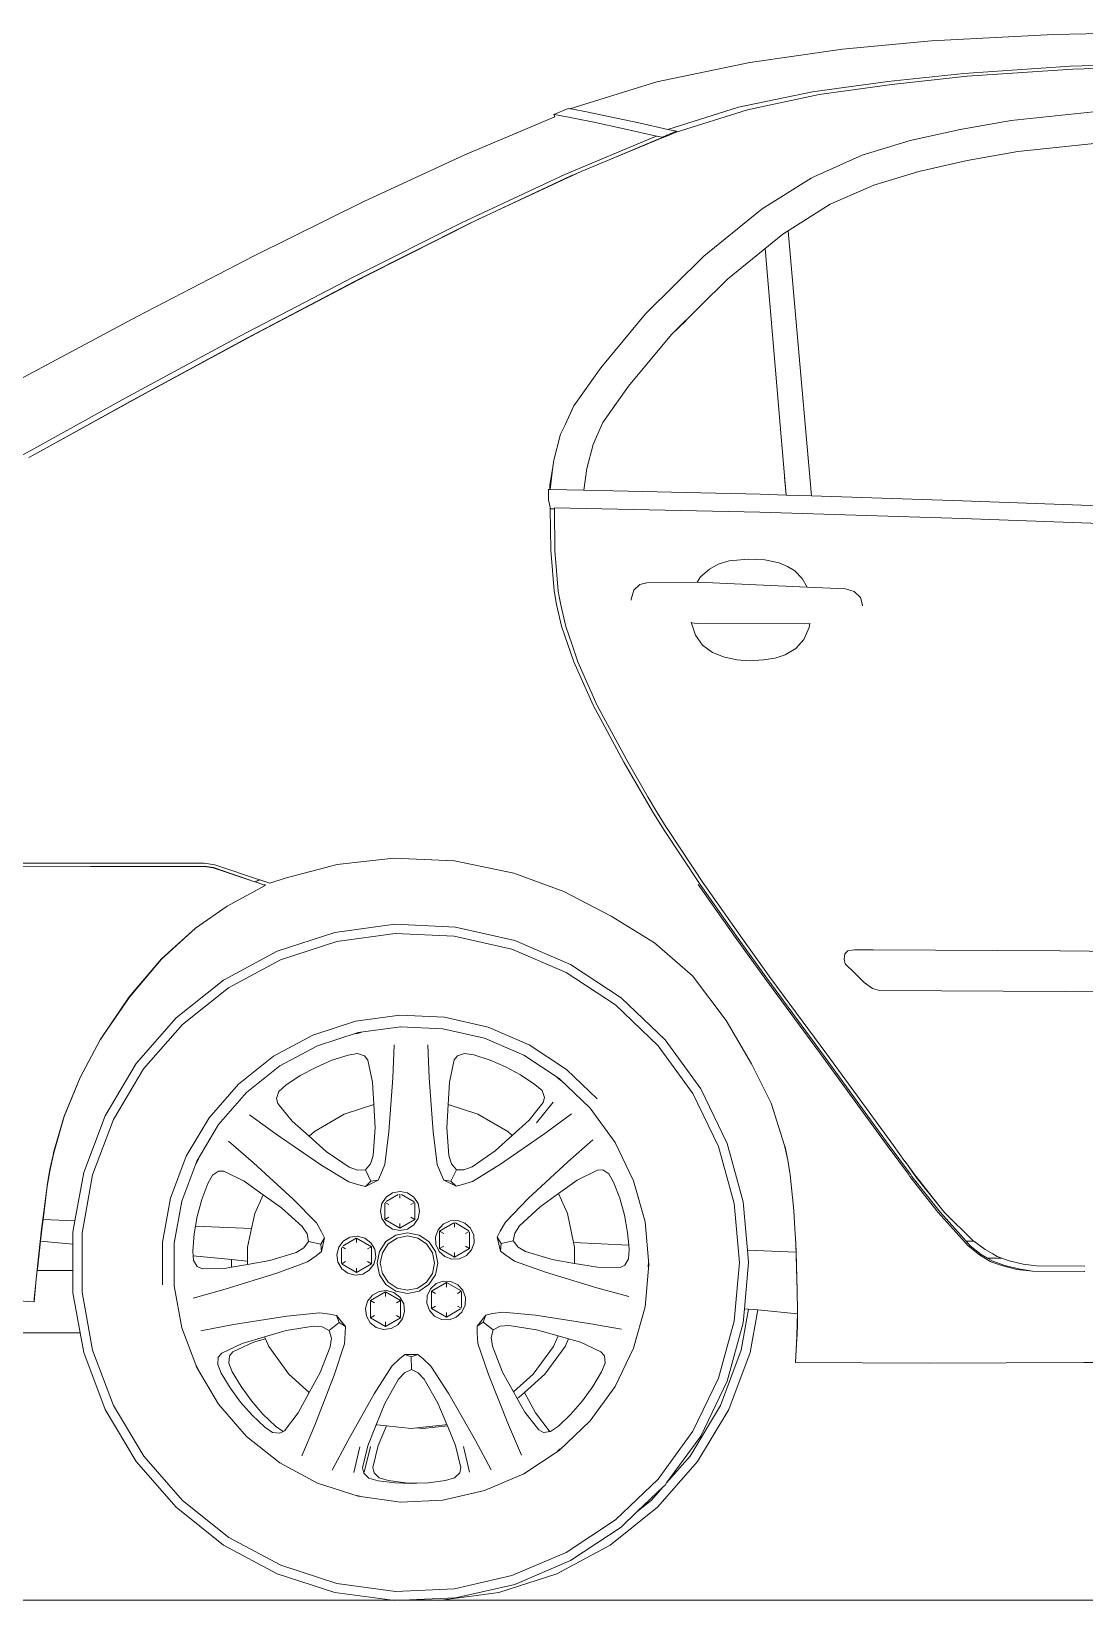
# Model space of a CAD drawing. Header units: inches. Extents: x 1944 to 3775, y -462 to 1299.
# Drawn here: x 2237.2 to 2277.7, y 1212.1 to 1272.3 of the extents above; entities that cross this region are included whole.
import ezdxf

# ---------------------------------------------------------------- set-up
doc = ezdxf.new("R2010")
doc.units = ezdxf.units.IN
doc.header["$MEASUREMENT"] = 0
doc.layers.add('CAR', color=173, linetype='Continuous', lineweight=13)

# ---------------------------------------------------------------- blocks, each defined once
blk = doc.blocks.new('A$C4C5F6532')
at = {"layer": 'CAR'}
for p, q in [((-34.539, 59.565), (-31.12, 59.887)), ((-31.12, 59.887), (-26.435, 60.131)), ((-26.435, 60.131), (-20.908, 60.253)), ((-38.097, 59.061), (-34.539, 59.565)), ((-41.669, 58.31), (-38.097, 59.061)), ((-29.879, 58.642), (-32.804, 58.328)), ((-32.642, 58.217), (-29.76, 58.527)), ((-25.799, 58.916), (-29.879, 58.642)), ((-29.76, 58.527), (-25.701, 58.804)), ((-20.596, 59.066), (-25.799, 58.916)), ((-25.701, 58.804), (-20.539, 58.96)), ((-45.011, 57.283), (-41.669, 58.31)), ((-35.691, 57.927), (-38.54, 57.337)), ((-32.804, 58.328), (-35.691, 57.927)), ((-35.438, 57.824), (-32.642, 58.217)), ((-45.079, 57.295), (-45.633, 57.066)), ((-45.079, 57.295), (-45.011, 57.283)), ((-45.011, 57.283), (-44.9, 57.263)), ((-44.9, 57.263), (-44.376, 57.162)), ((-38.54, 57.337), (-41.248, 56.49)), ((-38.196, 57.243), (-35.438, 57.824)), ((-49.042, 55.518), (-45.594, 56.97)), ((-45.633, 57.066), (-45.594, 56.97)), ((-45.456, 57.033), (-45.633, 57.066)), ((-44.935, 56.934), (-45.456, 57.033)), ((-44.086, 56.762), (-44.935, 56.934)), ((-44.376, 57.162), (-43.525, 56.99)), ((-42.927, 56.514), (-44.086, 56.762)), ((-43.525, 56.99), (-42.367, 56.743)), ((-42.367, 56.743), (-41.248, 56.49)), ((-40.967, 56.367), (-38.196, 57.243)), ((-30.022, 56.487), (-28.063, 56.834)), ((-24.665, 57.194), (-28.063, 56.834)), ((-41.792, 56.185), (-45.206, 54.752)), ((-43.503, 55.317), (-41.623, 56.108)), ((-41.618, 56.097), (-43.503, 55.317)), ((-41.679, 56.232), (-42.927, 56.514)), ((-41.679, 56.232), (-41.792, 56.185)), ((-41.476, 56.186), (-41.67, 56.23)), ((-41.623, 56.108), (-41.472, 56.171)), ((-41.467, 56.161), (-41.618, 56.097)), ((-41.476, 56.186), (-41.435, 56.203)), ((-41.47, 56.172), (-41.476, 56.186)), ((-41.47, 56.172), (-41.409, 56.197)), ((-41.467, 56.161), (-41.47, 56.172)), ((-41.267, 56.243), (-41.467, 56.161)), ((-41.435, 56.203), (-41.314, 56.254)), ((-41.409, 56.197), (-41.435, 56.203)), ((-41.314, 56.254), (-41.135, 56.327)), ((-41.314, 56.254), (-41.267, 56.243)), ((-41.084, 56.319), (-41.267, 56.243)), ((-41.248, 56.49), (-40.922, 56.416)), ((-41.135, 56.327), (-41.076, 56.352)), ((-41.084, 56.319), (-41.135, 56.327)), ((-41.025, 56.343), (-41.084, 56.319)), ((-41.076, 56.352), (-41.014, 56.378)), ((-40.967, 56.367), (-41.025, 56.343)), ((-41.014, 56.378), (-40.958, 56.401)), ((-41.014, 56.378), (-40.967, 56.367)), ((-40.958, 56.401), (-40.922, 56.416)), ((-40.922, 56.416), (-40.911, 56.388)), ((-31.943, 56.064), (-33.788, 55.493)), ((-30.022, 56.487), (-31.943, 56.064)), ((-52.923, 53.718), (-49.042, 55.518)), ((-33.788, 55.493), (-35.649, 54.672)), ((-29.756, 55.29), (-27.81, 55.64)), ((-27.81, 55.64), (-24.506, 55.982)), ((-44.573, 54.874), (-44.722, 54.804)), ((-43.503, 55.317), (-44.573, 54.874)), ((-32.913, 54.475), (-31.617, 54.876)), ((-31.617, 54.876), (-29.756, 55.29)), ((-45.206, 54.752), (-49.142, 52.916)), ((-48.89, 52.861), (-44.971, 54.699)), ((-44.722, 54.804), (-48.566, 53.01)), ((-44.971, 54.699), (-44.722, 54.804)), ((-37.628, 53.436), (-35.74, 54.614)), ((-35.649, 54.672), (-35.74, 54.614)), ((-35.01, 53.611), (-33.343, 54.343)), ((-33.343, 54.343), (-32.913, 54.475)), ((-57.133, 51.634), (-52.923, 53.718)), ((-37.759, 53.33), (-39.871, 51.623)), ((-37.759, 53.33), (-37.628, 53.435)), ((-37.628, 53.435), (-37.628, 53.436)), ((-36.828, 52.466), (-35.01, 53.611)), ((-49.142, 52.916), (-53.338, 50.819)), ((-53.065, 50.763), (-48.89, 52.861)), ((-48.566, 53.01), (-52.838, 50.865)), ((-38.955, 50.74), (-36.828, 52.466)), ((-36.625, 52.591), (-36.625, 52.588)), ((-36.337, 49.227), (-36.625, 52.588)), ((-37.508, 51.912), (-37.508, 51.91)), ((-36.886, 44.524), (-37.508, 51.91)), ((-61.628, 49.304), (-57.133, 51.634)), ((-42.108, 49.399), (-39.871, 51.623)), ((-53.338, 50.819), (-57.689, 48.541)), ((-57.395, 48.484), (-53.065, 50.763)), ((-52.838, 50.865), (-57.062, 48.644)), ((-41.103, 48.607), (-38.955, 50.74)), ((-66.365, 46.768), (-61.628, 49.304)), ((-42.108, 49.399), (-43.825, 47.332)), ((-40.549, 49.155), (-41.103, 48.607)), ((-36.337, 49.227), (-35.731, 42.41)), ((-57.689, 48.541), (-62.088, 46.162)), ((-61.778, 46.104), (-57.395, 48.484)), ((-57.062, 48.644), (-61.345, 46.327)), ((-42.757, 46.626), (-41.104, 48.606)), ((-41.104, 48.606), (-41.103, 48.607)), ((-43.826, 47.331), (-44.855, 45.87)), ((-43.826, 47.331), (-43.825, 47.332)), ((-43.741, 45.233), (-42.757, 46.626)), ((-62.088, 46.162), (-66.431, 43.759)), ((-61.345, 46.327), (-65.591, 43.991)), ((-65.591, 43.991), (-61.778, 46.104)), ((-44.855, 45.87), (-45.198, 45.145)), ((-44.855, 45.87), (-44.946, 45.681)), ((-44.037, 44.568), (-43.741, 45.233)), ((-45.368, 44.785), (-45.641, 43.729)), ((-45.198, 45.145), (-45.368, 44.785)), ((-44.357, 43.469), (-44.116, 44.392)), ((-44.037, 44.568), (-44.116, 44.392)), ((-36.886, 44.524), (-36.711, 42.443)), ((-65.591, 43.991), (-65.789, 43.886)), ((-45.664, 43.529), (-45.764, 42.654)), ((-45.69, 43.374), (-45.671, 43.496)), ((-45.671, 43.496), (-45.664, 43.529)), ((-45.664, 43.529), (-45.663, 43.53)), ((-45.663, 43.53), (-45.644, 43.7)), ((-45.641, 43.729), (-45.644, 43.7)), ((-44.47, 42.627), (-44.357, 43.469)), ((-45.781, 42.654), (-45.776, 42.821)), ((-45.775, 42.824), (-45.776, 42.821)), ((-45.776, 42.821), (-45.768, 42.665)), ((-45.69, 43.374), (-45.775, 42.824)), ((-45.768, 42.665), (-45.69, 43.374)), ((-36.711, 42.443), (-36.771, 43.136)), ((-45.818, 42.655), (-45.835, 42.655)), ((-45.835, 42.655), (-45.832, 42.254)), ((-45.832, 42.249), (-45.832, 42.254)), ((-45.831, 42.246), (-45.832, 42.249)), ((-45.831, 42.246), (-45.831, 42.225)), ((-45.768, 41.966), (-45.823, 42.208)), ((-45.818, 42.655), (-45.781, 42.654)), ((-45.772, 42.654), (-45.781, 42.654)), ((-45.772, 42.654), (-45.769, 42.654)), ((-45.769, 42.654), (-45.768, 42.665)), ((-45.764, 42.654), (-45.769, 42.654)), ((-44.47, 42.627), (-45.764, 42.654)), ((-44.47, 42.627), (-43.334, 42.603)), ((-43.334, 42.603), (-43.333, 42.603)), ((-43.333, 42.603), (-40.546, 42.543)), ((-40.546, 42.543), (-40.544, 42.543)), ((-40.544, 42.543), (-37.702, 42.475)), ((-36.711, 42.443), (-37.702, 42.475)), ((-35.731, 42.41), (-36.711, 42.443)), ((-35.731, 42.41), (-29.928, 42.219)), ((-18.256, 41.792), (-29.928, 42.219)), ((-45.768, 41.966), (-45.767, 41.914)), ((-45.608, 41.911), (-45.767, 41.914)), ((-45.767, 41.914), (-45.748, 40.33)), ((-37.713, 41.782), (-45.608, 41.958)), ((-45.608, 41.958), (-45.608, 41.911)), ((-45.588, 40.322), (-45.608, 41.911)), ((-29.931, 41.549), (-37.713, 41.782)), ((-18.264, 41.11), (-29.931, 41.549)), ((-45.748, 40.33), (-45.616, 38.761)), ((-45.588, 40.321), (-45.588, 40.322)), ((-45.456, 38.753), (-45.588, 40.321)), ((-39.655, 39.599), (-39.323, 39.784)), ((-39.323, 39.784), (-38.894, 39.918)), ((-38.894, 39.918), (-38.16, 39.988)), ((-38.16, 39.988), (-37.531, 39.957)), ((-37.531, 39.957), (-36.973, 39.838)), ((-36.973, 39.838), (-36.652, 39.701)), ((-40.127, 39.102), (-40, 39.306)), ((-40, 39.306), (-39.655, 39.599)), ((-36.652, 39.701), (-36.378, 39.535)), ((-36.378, 39.535), (-36.096, 39.237)), ((-36.096, 39.237), (-35.903, 38.907)), ((-45.616, 38.761), (-45.523, 38.24)), ((-45.456, 38.753), (-45.418, 38.543)), ((-45.456, 38.753), (-45.456, 38.749)), ((-45.418, 38.543), (-45.456, 38.749)), ((-42.658, 38.446), (-42.557, 38.785)), ((-42.557, 38.785), (-42.324, 39.006)), ((-42.324, 39.006), (-42.056, 39.079)), ((-42.056, 39.079), (-40.127, 39.102)), ((-40.127, 39.102), (-40.079, 39.102)), ((-40.079, 39.102), (-35.903, 38.907)), ((-35.903, 38.907), (-34.423, 38.838)), ((-34.423, 38.838), (-34.088, 38.741)), ((-34.088, 38.741), (-33.855, 38.511)), ((-45.523, 38.24), (-45.328, 37.406)), ((-45.363, 38.232), (-45.418, 38.543)), ((-45.168, 37.398), (-45.363, 38.232)), ((-42.658, 38.446), (-42.657, 38.401)), ((-33.855, 38.511), (-33.78, 38.219)), ((-33.779, 38.186), (-33.78, 38.219)), ((-45.328, 37.406), (-44.862, 36.042)), ((-44.927, 36.692), (-45.168, 37.398)), ((-40.184, 37.067), (-40.355, 37.562)), ((-40.322, 37.531), (-40.126, 37.517)), ((-40.126, 37.517), (-35.83, 37.503)), ((-35.796, 37.529), (-35.828, 37.353)), ((-39.923, 36.68), (-40.184, 37.067)), ((-36.033, 36.898), (-36.335, 36.55)), ((-35.828, 37.353), (-36.033, 36.898)), ((-44.708, 36.041), (-44.927, 36.692)), ((-44.927, 36.692), (-44.702, 36.034)), ((-39.54, 36.399), (-39.923, 36.68)), ((-39.118, 36.225), (-39.54, 36.399)), ((-38.604, 36.11), (-39.118, 36.225)), ((-37.131, 36.178), (-37.576, 36.115)), ((-36.742, 36.307), (-37.131, 36.178)), ((-36.335, 36.55), (-36.742, 36.307)), ((-44.862, 36.042), (-44.123, 34.368)), ((-43.964, 34.357), (-44.708, 36.041)), ((-44.702, 36.034), (-43.963, 34.36)), ((-38.127, 36.075), (-38.604, 36.11)), ((-37.576, 36.115), (-38.127, 36.075)), ((-44.123, 34.368), (-42.939, 32.182)), ((-42.779, 32.174), (-43.964, 34.357)), ((-43.963, 34.36), (-42.779, 32.174)), ((-42.939, 32.182), (-41.845, 30.296)), ((-41.999, 30.829), (-42.779, 32.174)), ((-41.688, 30.289), (-41.999, 30.829)), ((-41.999, 30.829), (-41.685, 30.288)), ((-41.845, 30.296), (-41.414, 29.608)), ((-41.309, 29.688), (-41.688, 30.289)), ((-41.685, 30.288), (-41.309, 29.688)), ((-41.414, 29.608), (-40.009, 27.488)), ((-41.254, 29.6), (-41.309, 29.688)), ((-41.254, 29.6), (-41.252, 29.597)), ((-39.849, 27.48), (-41.252, 29.597)), ((-53.943, 28.252), (-52.804, 28.383)), ((-52.804, 28.383), (-51.771, 28.502)), ((-52.804, 28.383), (-51.768, 28.501)), ((-51.771, 28.502), (-51.768, 28.501)), ((-51.768, 28.501), (-49.448, 28.397)), ((-51.768, 28.501), (-49.451, 28.398)), ((-49.451, 28.398), (-49.448, 28.397)), ((-49.448, 28.397), (-47.16, 27.917)), ((-49.448, 28.397), (-47.159, 27.921)), ((-69.548, 28.304), (-59.056, 28.301)), ((-63.421, 28.181), (-67.794, 28.162)), ((-67.792, 28.165), (-63.421, 28.181)), ((-63.421, 28.181), (-59.052, 28.185)), ((-63.421, 28.181), (-59.056, 28.181)), ((-58.643, 28.236), (-59.056, 28.301)), ((-58.707, 28.132), (-59.056, 28.181)), ((-59.052, 28.185), (-58.7, 28.145)), ((-57.114, 27.593), (-58.707, 28.132)), ((-58.7, 28.145), (-57.111, 27.594)), ((-58.7, 28.145), (-57.114, 27.593)), ((-56.936, 27.67), (-58.643, 28.236)), ((-56.528, 27.535), (-55.942, 27.73)), ((-56.528, 27.533), (-55.942, 27.73)), ((-55.942, 27.73), (-53.943, 28.252)), ((-47.16, 27.917), (-45.244, 27.215)), ((-47.159, 27.921), (-45.244, 27.215)), ((-58.17, 26.654), (-56.715, 27.454)), ((-57.114, 27.593), (-57.111, 27.594)), ((-57.114, 27.593), (-57.111, 27.592)), ((-57.111, 27.594), (-56.936, 27.67)), ((-57.111, 27.594), (-57.109, 27.593)), ((-57.111, 27.592), (-57.109, 27.593)), ((-57.097, 27.587), (-57.111, 27.592)), ((-57.109, 27.593), (-56.934, 27.67)), ((-57.097, 27.587), (-56.917, 27.664)), ((-56.982, 27.547), (-57.097, 27.587)), ((-56.738, 27.464), (-56.982, 27.547)), ((-56.934, 27.67), (-56.936, 27.67)), ((-56.934, 27.67), (-56.917, 27.664)), ((-56.917, 27.664), (-56.528, 27.535)), ((-56.738, 27.464), (-56.708, 27.481)), ((-56.712, 27.455), (-56.738, 27.464)), ((-56.715, 27.454), (-56.712, 27.455)), ((-56.712, 27.453), (-56.715, 27.454)), ((-56.708, 27.481), (-56.712, 27.455)), ((-56.712, 27.455), (-56.712, 27.453)), ((-56.528, 27.535), (-56.528, 27.533)), ((-45.244, 27.215), (-45.24, 27.213)), ((-45.24, 27.213), (-43.428, 26.275)), ((-38.625, 25.407), (-40.089, 27.488)), ((-40.009, 27.488), (-38.545, 25.407)), ((-39.847, 27.478), (-39.849, 27.48)), ((-39.844, 27.473), (-39.847, 27.478)), ((-38.385, 25.399), (-39.844, 27.473)), ((-59.392, 25.815), (-58.17, 26.654)), ((-51.732, 25.957), (-54.042, 25.643)), ((-49.404, 25.853), (-51.732, 25.957)), ((-43.428, 26.275), (-41.763, 25.249)), ((-60.698, 24.631), (-59.392, 25.815)), ((-60.688, 24.621), (-59.392, 25.815)), ((-54.042, 25.643), (-56.258, 24.922)), ((-53.964, 25.3), (-51.717, 25.605)), ((-51.717, 25.605), (-49.451, 25.504)), ((-49.451, 25.504), (-47.241, 25)), ((-47.131, 25.335), (-49.404, 25.853)), ((-44.988, 24.419), (-47.131, 25.335)), ((-37.531, 23.889), (-38.625, 25.407)), ((-38.545, 25.407), (-37.451, 23.889)), ((-37.291, 23.881), (-38.385, 25.399)), ((-56.258, 24.922), (-58.31, 23.817)), ((-56.12, 24.598), (-53.964, 25.3)), ((-47.241, 25), (-45.156, 24.109)), ((-41.763, 25.249), (-40.304, 23.981)), ((-34.454, 24.826), (-34.479, 24.621)), ((-34.454, 24.826), (-34.404, 24.876)), ((-34.343, 24.937), (-34.404, 24.876)), ((-34.17, 24.961), (-34.343, 24.937)), ((-34.08, 24.974), (-34.17, 24.961)), ((-33.852, 24.977), (-34.08, 24.974)), ((-33.852, 24.977), (-33.549, 24.977)), ((-33.549, 24.977), (-33.363, 24.978)), ((-33.363, 24.978), (-33.361, 24.977)), ((-26.19, 24.936), (-33.361, 24.977)), ((-26.19, 24.936), (-26.188, 24.935)), ((-26.188, 24.935), (-21.608, 24.881)), ((-61.934, 23.178), (-60.698, 24.631)), ((-61.928, 23.161), (-60.688, 24.621)), ((-58.116, 23.523), (-56.12, 24.598)), ((-45.156, 24.109), (-43.263, 22.861)), ((-43.043, 23.136), (-44.988, 24.419)), ((-34.479, 24.621), (-34.435, 24.444)), ((-34.435, 24.444), (-34.075, 24.083)), ((-58.31, 23.817), (-60.132, 22.363)), ((-59.889, 22.109), (-58.116, 23.523)), ((-40.303, 23.981), (-40.304, 23.981)), ((-40.304, 23.981), (-39.006, 22.261)), ((-40.304, 23.981), (-39.016, 22.261)), ((-40.303, 23.981), (-39.006, 22.261)), ((-35.388, 20.981), (-37.531, 23.889)), ((-37.451, 23.889), (-35.308, 20.981)), ((-35.148, 20.973), (-37.291, 23.881)), ((-34.075, 24.083), (-34.047, 24.056)), ((-33.711, 23.719), (-34.047, 24.056)), ((-33.711, 23.719), (-33.709, 23.718)), ((-33.709, 23.718), (-33.388, 23.489)), ((-33.709, 23.718), (-33.515, 23.577)), ((-63.047, 21.522), (-61.934, 23.178)), ((-63.047, 21.522), (-61.928, 23.161)), ((-63.042, 21.532), (-61.934, 23.178)), ((-41.358, 21.526), (-43.043, 23.136)), ((-33.388, 23.489), (-33.116, 23.421)), ((-33.116, 23.421), (-25.991, 23.38)), ((-33.116, 23.421), (-25.991, 23.378)), ((-25.991, 23.38), (-16.146, 23.299)), ((-60.132, 22.363), (-61.666, 20.607)), ((-51.542, 22.462), (-53.244, 22.232)), ((-49.827, 22.385), (-51.542, 22.462)), ((-48.153, 22.003), (-49.827, 22.385)), ((-43.263, 22.861), (-41.624, 21.294)), ((-61.381, 20.401), (-59.889, 22.109)), ((-54.877, 21.701), (-56.39, 20.887)), ((-53.244, 22.232), (-54.877, 21.701)), ((-53.145, 21.798), (-54.702, 21.292)), ((-53.032, 21.801), (-53.236, 21.756)), ((-51.522, 22.017), (-53.145, 21.798)), ((-49.887, 21.944), (-51.522, 22.017)), ((-48.29, 21.58), (-49.887, 21.944)), ((-46.574, 21.328), (-48.153, 22.003)), ((-39.016, 22.261), (-38.04, 20.597)), ((-39.006, 22.261), (-38.038, 20.597)), ((-63.821, 20.076), (-63.047, 21.522)), ((-63.047, 21.522), (-63.042, 21.532)), ((-54.702, 21.292), (-56.144, 20.516)), ((-51.813, 20.056), (-51.757, 21.327)), ((-50.468, 21.327), (-50.411, 20.056)), ((-46.785, 20.936), (-48.29, 21.58)), ((-45.14, 20.382), (-46.574, 21.328)), ((-41.624, 21.294), (-40.291, 19.46)), ((-39.988, 19.641), (-41.358, 21.526)), ((-61.666, 20.607), (-62.861, 18.606)), ((-56.39, 20.887), (-57.732, 19.817)), ((-56.144, 20.516), (-57.424, 19.495)), ((-54.77, 20.464), (-54.15, 20.734)), ((-54.15, 20.734), (-53.521, 20.937)), ((-53.521, 20.937), (-53.163, 20.994)), ((-53.163, 20.994), (-52.899, 20.907)), ((-52.899, 20.907), (-52.774, 20.744)), ((-52.774, 20.744), (-52.588, 19.896)), ((-49.639, 19.898), (-49.453, 20.746)), ((-49.453, 20.746), (-49.329, 20.909)), ((-49.329, 20.909), (-49.064, 20.996)), ((-49.064, 20.996), (-48.706, 20.939)), ((-48.706, 20.939), (-48.078, 20.736)), ((-48.078, 20.736), (-47.48, 20.477)), ((-45.418, 20.034), (-46.785, 20.936)), ((-38.04, 20.597), (-37.287, 19.085)), ((-38.038, 20.597), (-37.287, 19.085)), ((-32.83, 17.468), (-35.388, 20.981)), ((-35.308, 20.981), (-32.75, 17.468)), ((-32.59, 17.46), (-35.148, 20.973)), ((-64.438, 18.583), (-63.821, 20.076)), ((-64.428, 18.581), (-63.821, 20.076)), ((-62.543, 18.454), (-61.381, 20.401)), ((-55.917, 19.78), (-55.368, 20.146)), ((-55.368, 20.146), (-54.77, 20.464)), ((-52.588, 19.896), (-52.542, 19.032)), ((-51.959, 17.99), (-51.813, 20.056)), ((-50.411, 20.056), (-50.265, 17.99)), ((-49.686, 19.035), (-49.639, 19.898)), ((-47.48, 20.477), (-46.903, 20.174)), ((-46.903, 20.174), (-46.351, 19.811)), ((-45.361, 19.962), (-45.506, 20.078)), ((-44.234, 18.902), (-45.418, 20.034)), ((-43.959, 19.253), (-45.14, 20.382)), ((-57.732, 19.817), (-58.862, 18.523)), ((-57.424, 19.495), (-58.502, 18.262)), ((-56.281, 19.273), (-56.185, 19.534)), ((-56.185, 19.534), (-55.917, 19.78)), ((-46.351, 19.811), (-46.082, 19.568)), ((-46.082, 19.568), (-45.984, 19.307)), ((-45.984, 19.307), (-46.033, 19.109)), ((-40.291, 19.46), (-39.307, 17.418)), ((-38.976, 17.541), (-39.988, 19.641)), ((-56.231, 19.075), (-56.281, 19.273)), ((-55.682, 18.401), (-56.231, 19.075)), ((-53.676, 18.663), (-52.542, 19.032)), ((-52.542, 19.032), (-52.493, 18.14)), ((-49.734, 18.142), (-49.686, 19.035)), ((-49.686, 19.035), (-48.543, 18.663)), ((-46.033, 19.109), (-46.577, 18.432)), ((-45.653, 19.127), (-46.293, 18.331)), ((-43.272, 17.578), (-44.234, 18.902)), ((-37.287, 19.085), (-36.767, 17.463)), ((-64.836, 17.189), (-64.438, 18.583)), ((-64.828, 17.181), (-64.428, 18.581)), ((-62.861, 18.606), (-63.679, 16.424)), ((-63.34, 16.331), (-62.543, 18.454)), ((-58.862, 18.523), (-59.743, 17.049)), ((-58.502, 18.262), (-59.342, 16.856)), ((-57.319, 18.64), (-56.289, 17.894)), ((-55.024, 17.819), (-55.682, 18.401)), ((-54.818, 18.004), (-53.676, 18.663)), ((-52.493, 18.14), (-52.568, 17.075)), ((-49.66, 17.077), (-49.734, 18.142)), ((-48.543, 18.663), (-47.4, 18.004)), ((-46.577, 18.432), (-47.227, 17.848)), ((-45.97, 17.929), (-44.945, 18.682)), ((-57.16, 16.796), (-58.121, 17.63)), ((-56.289, 17.894), (-54.58, 16.724)), ((-55.024, 17.819), (-54.818, 18.004)), ((-54.365, 17.235), (-55.024, 17.819)), ((-52.115, 16.737), (-51.959, 17.99)), ((-50.265, 17.99), (-50.11, 16.737)), ((-47.227, 17.848), (-47.886, 17.257)), ((-47.671, 16.748), (-45.97, 17.929)), ((-47.4, 18.004), (-47.227, 17.848)), ((-44.136, 17.678), (-45.091, 16.837)), ((-42.562, 16.102), (-43.272, 17.578)), ((-38.356, 15.294), (-38.976, 17.541)), ((-64.976, 16.541), (-64.86, 17.095)), ((-64.968, 16.541), (-64.828, 17.181)), ((-64.86, 17.095), (-64.836, 17.189)), ((-59.743, 17.049), (-60.346, 15.441)), ((-59.279, 16.937), (-59.364, 16.763)), ((-53.485, 16.632), (-54.365, 17.235)), ((-52.568, 17.075), (-52.67, 16.752)), ((-49.558, 16.754), (-49.66, 17.077)), ((-47.886, 17.257), (-48.762, 16.647)), ((-39.307, 17.418), (-38.703, 15.232)), ((-36.767, 17.463), (-36.64, 16.897)), ((-36.767, 17.463), (-36.748, 17.405)), ((-36.748, 17.405), (-36.64, 16.897)), ((-36.64, 16.897), (-36.564, 16.416)), ((-32.83, 17.468), (-32.384, 16.857)), ((-32.75, 17.468), (-32.304, 16.857)), ((-32.59, 17.46), (-32.144, 16.849)), ((-65.088, 15.903), (-64.968, 16.541)), ((-65.073, 16.02), (-64.976, 16.541)), ((-63.679, 16.424), (-64.016, 14.564)), ((-63.744, 14.099), (-63.34, 16.331)), ((-59.342, 16.856), (-59.917, 15.323)), ((-58.912, 16.005), (-58.734, 16.322)), ((-58.734, 16.322), (-58.502, 16.475)), ((-58.502, 16.475), (-58.297, 16.471)), ((-58.297, 16.471), (-57.517, 16.089)), ((-55.633, 15.397), (-57.16, 16.796)), ((-54.58, 16.724), (-53.502, 16.067)), ((-53.168, 16.511), (-53.485, 16.632)), ((-52.866, 16.522), (-53.168, 16.511)), ((-52.67, 16.752), (-52.866, 16.522)), ((-52.656, 16.087), (-52.866, 16.522)), ((-52.374, 16.125), (-52.265, 16.358)), ((-52.265, 16.358), (-52.115, 16.737)), ((-50.11, 16.737), (-49.96, 16.358)), ((-49.96, 16.358), (-49.851, 16.125)), ((-49.37, 16.529), (-49.579, 16.093)), ((-49.37, 16.529), (-49.558, 16.754)), ((-49.078, 16.524), (-49.37, 16.529)), ((-48.762, 16.647), (-49.078, 16.524)), ((-48.745, 16.083), (-47.671, 16.748)), ((-45.091, 16.837), (-46.609, 15.428)), ((-44.73, 16.133), (-43.952, 16.52)), ((-43.952, 16.52), (-43.748, 16.525)), ((-43.748, 16.525), (-43.514, 16.373)), ((-43.514, 16.373), (-43.334, 16.058)), ((-36.564, 16.416), (-36.549, 16.336)), ((-36.564, 16.416), (-36.552, 16.337)), ((-36.552, 16.337), (-36.405, 14.96)), ((-36.549, 16.336), (-36.405, 14.96)), ((-32.012, 16.355), (-32.384, 16.857)), ((-32.304, 16.857), (-31.932, 16.355)), ((-32.141, 16.845), (-32.144, 16.849)), ((-31.72, 16.261), (-32.141, 16.845)), ((-32.141, 16.845), (-31.772, 16.347)), ((-31.954, 16.273), (-32.012, 16.355)), ((-31.932, 16.355), (-31.874, 16.273)), ((-31.772, 16.347), (-31.714, 16.265)), ((-65.297, 14.243), (-65.088, 15.903)), ((-65.243, 14.618), (-65.088, 15.903)), ((-65.088, 15.903), (-65.084, 15.931)), ((-65.084, 15.931), (-65.073, 16.02)), ((-59.144, 15.387), (-58.912, 16.005)), ((-57.517, 16.089), (-56.788, 15.573)), ((-53.502, 16.067), (-53.111, 15.949)), ((-53.111, 15.949), (-52.861, 15.889)), ((-52.861, 15.889), (-52.374, 16.125)), ((-52.861, 15.889), (-52.656, 16.087)), ((-52.656, 16.087), (-52.374, 16.125)), ((-51.535, 15.696), (-51.822, 15.638)), ((-51.247, 15.638), (-51.535, 15.696)), ((-49.851, 16.125), (-49.579, 16.093)), ((-49.851, 16.125), (-49.384, 15.901)), ((-49.579, 16.093), (-49.384, 15.901)), ((-49.384, 15.901), (-49.134, 15.962)), ((-49.134, 15.962), (-48.745, 16.083)), ((-45.449, 15.615), (-44.73, 16.133)), ((-43.334, 16.058), (-43.098, 15.442)), ((-42.126, 14.524), (-42.562, 16.102)), ((-30.863, 14.89), (-31.954, 16.273)), ((-31.874, 16.273), (-30.783, 14.89)), ((-30.738, 15.028), (-31.72, 16.261)), ((-31.714, 16.265), (-30.738, 15.028)), ((-60.346, 15.441), (-60.653, 13.752)), ((-59.917, 15.323), (-60.209, 13.712)), ((-59.318, 14.733), (-59.144, 15.387)), ((-57.11, 14.849), (-56.788, 15.573)), ((-56.788, 15.573), (-56.082, 15.072)), ((-56.082, 15.072), (-55.294, 14.352)), ((-54.748, 14.497), (-55.633, 15.397)), ((-52.228, 15.232), (-52.285, 14.945)), ((-52.066, 15.476), (-52.228, 15.232)), ((-52.116, 14.617), (-52.116, 15.246)), ((-52.101, 15.273), (-51.962, 15.193)), ((-51.611, 15.574), (-52.071, 15.308)), ((-51.822, 15.638), (-52.066, 15.476)), ((-51.54, 15.592), (-51.54, 15.437)), ((-50.989, 15.297), (-51.473, 15.577)), ((-51.004, 15.476), (-51.247, 15.638)), ((-50.972, 15.278), (-51.118, 15.193)), ((-50.841, 15.232), (-51.004, 15.476)), ((-50.964, 15.264), (-50.964, 14.617)), ((-50.784, 14.945), (-50.841, 15.232)), ((-46.609, 15.428), (-47.488, 14.521)), ((-46.941, 14.38), (-46.158, 15.106)), ((-46.158, 15.106), (-45.449, 15.615)), ((-45.449, 15.615), (-45.108, 14.849)), ((-43.098, 15.442), (-42.919, 14.789)), ((-38.703, 15.232), (-38.499, 12.974)), ((-38.188, 13.441), (-38.356, 15.294)), ((-65.288, 14.241), (-65.243, 14.618)), ((-64.016, 14.564), (-65.243, 14.618)), ((-64.016, 14.564), (-64.095, 14.13)), ((-59.386, 14.363), (-59.318, 14.733)), ((-57.233, 14.269), (-57.11, 14.849)), ((-54.544, 14.143), (-54.748, 14.497)), ((-52.285, 14.945), (-52.228, 14.658)), ((-52.228, 14.658), (-52.066, 14.414)), ((-52.116, 14.617), (-51.962, 14.706)), ((-52.116, 14.617), (-51.54, 14.285)), ((-51.54, 14.285), (-50.964, 14.617)), ((-50.964, 14.617), (-51.118, 14.706)), ((-51.004, 14.414), (-50.841, 14.658)), ((-50.841, 14.658), (-50.784, 14.945)), ((-49.462, 14.489), (-50.013, 14.171)), ((-49.61, 14.566), (-49.875, 14.442)), ((-49.317, 14.579), (-49.61, 14.566)), ((-49.437, 14.491), (-49.437, 14.325)), ((-48.887, 14.187), (-49.408, 14.487)), ((-49.042, 14.48), (-49.317, 14.579)), ((-48.826, 14.282), (-49.042, 14.48)), ((-47.488, 14.521), (-47.689, 14.167)), ((-45.108, 14.849), (-44.871, 13.732)), ((-42.919, 14.789), (-42.793, 14.124)), ((-41.979, 12.893), (-42.126, 14.524)), ((-36.405, 14.96), (-36.367, 14.262)), ((-29.717, 13.61), (-30.863, 14.89)), ((-30.783, 14.89), (-29.793, 13.785)), ((-30.624, 14.885), (-30.738, 15.028)), ((-30.623, 14.882), (-30.624, 14.885)), ((-29.537, 13.81), (-30.623, 14.882)), ((-65.456, 12.822), (-65.297, 14.243)), ((-65.339, 13.787), (-65.288, 14.241)), ((-64.095, 14.13), (-64.095, 13.667)), ((-63.744, 11.832), (-63.744, 14.099)), ((-59.495, 13.409), (-59.44, 14.067)), ((-59.44, 14.067), (-59.386, 14.363)), ((-57.233, 14.269), (-59.386, 14.363)), ((-57.385, 13.558), (-57.233, 14.269)), ((-55.294, 14.352), (-55.105, 14.071)), ((-55.105, 14.071), (-55.047, 13.774)), ((-54.575, 13.669), (-54.429, 13.913)), ((-54.548, 13.385), (-54.429, 13.913)), ((-54.429, 13.913), (-54.544, 14.143)), ((-53.213, 13.905), (-53.724, 13.61)), ((-53.461, 13.937), (-53.714, 13.789)), ((-53.171, 13.978), (-53.461, 13.937)), ((-53.207, 13.907), (-53.207, 13.73)), ((-52.631, 13.576), (-53.204, 13.907)), ((-52.888, 13.904), (-53.171, 13.978)), ((-52.654, 13.728), (-52.888, 13.904)), ((-52.074, 13.769), (-51.696, 14.021)), ((-52.066, 14.414), (-51.822, 14.251)), ((-51.649, 13.907), (-51.987, 13.682)), ((-51.822, 14.251), (-51.535, 14.194)), ((-51.696, 14.021), (-51.251, 14.11)), ((-51.251, 13.987), (-51.649, 13.907)), ((-51.54, 14.463), (-51.54, 14.285)), ((-51.535, 14.194), (-51.247, 14.251)), ((-51.251, 14.11), (-50.805, 14.021)), ((-50.852, 13.907), (-51.251, 13.987)), ((-51.247, 14.251), (-51.004, 14.414)), ((-50.514, 13.682), (-50.852, 13.907)), ((-50.805, 14.021), (-50.427, 13.769)), ((-50.073, 14.226), (-50.173, 13.951)), ((-50.173, 13.951), (-50.16, 13.658)), ((-49.875, 14.442), (-50.073, 14.226)), ((-50.013, 14.171), (-49.858, 14.082)), ((-50.013, 13.506), (-50.013, 14.171)), ((-48.873, 14.164), (-49.015, 14.082)), ((-48.86, 14.13), (-48.86, 13.506)), ((-48.702, 14.017), (-48.826, 14.282)), ((-48.689, 13.724), (-48.702, 14.017)), ((-47.689, 14.167), (-47.803, 13.936)), ((-47.803, 13.936), (-47.655, 13.692)), ((-47.803, 13.936), (-47.681, 13.408)), ((-47.184, 13.801), (-47.128, 14.098)), ((-47.128, 14.098), (-46.941, 14.38)), ((-42.793, 14.124), (-42.749, 13.639)), ((-36.367, 14.262), (-36.336, 13.693)), ((-36.367, 14.262), (-36.335, 13.688)), ((-65.448, 12.821), (-65.339, 13.787)), ((-65.339, 13.787), (-64.095, 13.667)), ((-64.095, 13.667), (-64.095, 12.661)), ((-60.653, 13.752), (-60.653, 12.111)), ((-60.209, 13.712), (-60.209, 12.074)), ((-59.482, 13.225), (-59.495, 13.409)), ((-57.385, 12.894), (-57.385, 13.558)), ((-55.517, 13.358), (-56.537, 13.044)), ((-55.226, 13.531), (-55.517, 13.358)), ((-55.047, 13.774), (-55.226, 13.531)), ((-54.575, 13.669), (-55.047, 13.774)), ((-54.75, 13.226), (-54.548, 13.385)), ((-54.548, 13.385), (-54.575, 13.669)), ((-53.89, 13.555), (-53.964, 13.272)), ((-53.964, 13.272), (-53.923, 12.981)), ((-53.714, 13.789), (-53.89, 13.555)), ((-53.783, 12.938), (-53.783, 13.526)), ((-53.762, 13.564), (-53.629, 13.487)), ((-52.631, 13.576), (-52.785, 13.487)), ((-52.506, 13.475), (-52.654, 13.728)), ((-52.631, 13.576), (-52.631, 12.911)), ((-52.465, 13.185), (-52.506, 13.475)), ((-52.415, 12.945), (-52.326, 13.391)), ((-52.326, 13.391), (-52.074, 13.769)), ((-52.213, 13.344), (-52.292, 12.945)), ((-51.987, 13.682), (-52.213, 13.344)), ((-50.288, 13.344), (-50.514, 13.682)), ((-50.427, 13.769), (-50.175, 13.391)), ((-50.209, 12.945), (-50.288, 13.344)), ((-50.175, 13.391), (-50.086, 12.945)), ((-50.16, 13.658), (-50.035, 13.393)), ((-50.035, 13.393), (-49.819, 13.195)), ((-50.013, 13.506), (-49.858, 13.595)), ((-50.013, 13.506), (-49.437, 13.173)), ((-49.437, 13.173), (-48.86, 13.506)), ((-49.437, 13.352), (-49.437, 13.173)), ((-48.86, 13.506), (-49.015, 13.595)), ((-48.986, 13.233), (-48.788, 13.449)), ((-48.788, 13.449), (-48.689, 13.724)), ((-47.655, 13.692), (-47.681, 13.408)), ((-47.681, 13.408), (-47.477, 13.251)), ((-47.655, 13.692), (-47.184, 13.801)), ((-47.003, 13.559), (-47.184, 13.801)), ((-46.711, 13.388), (-47.003, 13.559)), ((-45.689, 13.081), (-46.711, 13.388)), ((-42.749, 13.639), (-44.871, 13.732)), ((-44.871, 13.732), (-44.834, 13.558)), ((-44.834, 13.558), (-44.834, 12.935)), ((-42.734, 13.467), (-42.757, 13.104)), ((-42.749, 13.639), (-42.734, 13.467)), ((-36.326, 13.36), (-38.188, 13.441)), ((-38.146, 12.973), (-38.188, 13.441)), ((-36.335, 13.688), (-36.336, 13.693)), ((-36.336, 13.693), (-36.326, 13.36)), ((-36.335, 13.688), (-36.283, 11.882)), ((-36.326, 13.36), (-36.283, 11.882)), ((-29.793, 13.785), (-29.501, 13.783)), ((-29.793, 13.785), (-29.637, 13.61)), ((-29.285, 13.265), (-29.717, 13.61)), ((-29.637, 13.61), (-29.213, 13.281)), ((-29.501, 13.783), (-29.537, 13.81)), ((-29.065, 13.465), (-29.501, 13.783)), ((-28.843, 12.999), (-29.285, 13.265)), ((-29.213, 13.281), (-28.971, 13.135)), ((-28.774, 13.298), (-29.065, 13.465)), ((-28.604, 13.197), (-28.774, 13.298)), ((-28.774, 13.298), (-28.603, 13.199)), ((-65.52, 12.186), (-65.456, 12.822)), ((-65.48, 12.561), (-65.468, 12.661)), ((-65.468, 12.661), (-65.448, 12.821)), ((-64.095, 12.661), (-65.468, 12.661)), ((-64.095, 12.661), (-64.095, 11.799)), ((-59.482, 13.225), (-58.008, 13.083)), ((-59.469, 13.047), (-59.482, 13.225)), ((-59.324, 12.81), (-59.469, 13.047)), ((-59.138, 12.726), (-59.324, 12.81)), ((-58.269, 12.737), (-59.138, 12.726)), ((-58.008, 12.783), (-58.269, 12.737)), ((-57.385, 13.024), (-58.008, 13.083)), ((-58.008, 12.783), (-58.008, 13.083)), ((-58.008, 12.785), (-58, 12.785)), ((-58, 12.785), (-58.008, 12.783)), ((-57.385, 12.894), (-58, 12.785)), ((-56.537, 13.044), (-57.385, 12.894)), ((-56.27, 12.558), (-55.085, 12.994)), ((-55.085, 12.994), (-54.75, 13.226)), ((-53.923, 12.981), (-53.775, 12.729)), ((-53.775, 12.729), (-53.541, 12.552)), ((-53.774, 12.916), (-53.629, 13)), ((-53.762, 12.898), (-53.207, 12.578)), ((-53.207, 12.578), (-52.631, 12.911)), ((-53.207, 12.756), (-53.207, 12.578)), ((-52.968, 12.519), (-52.715, 12.668)), ((-52.631, 12.911), (-52.785, 13)), ((-52.715, 12.668), (-52.539, 12.902)), ((-52.539, 12.902), (-52.465, 13.185)), ((-52.326, 12.5), (-52.415, 12.945)), ((-52.292, 12.945), (-52.251, 12.74)), ((-52.251, 12.738), (-52.251, 12.74)), ((-52.244, 12.702), (-52.244, 12.705)), ((-52.244, 12.702), (-52.213, 12.547)), ((-50.288, 12.547), (-50.209, 12.945)), ((-50.086, 12.945), (-50.175, 12.5)), ((-49.819, 13.195), (-49.544, 13.095)), ((-49.544, 13.095), (-49.251, 13.109)), ((-49.251, 13.109), (-48.986, 13.233)), ((-47.477, 13.251), (-47.14, 13.021)), ((-47.14, 13.021), (-45.952, 12.593)), ((-44.834, 12.935), (-45.689, 13.081)), ((-43.955, 12.786), (-44.834, 12.935)), ((-43.086, 12.78), (-43.955, 12.786)), ((-42.9, 12.866), (-43.086, 12.78)), ((-42.757, 13.104), (-42.9, 12.866)), ((-42.126, 11.262), (-41.979, 12.893)), ((-41.999, 12.807), (-41.998, 12.972)), ((-38.499, 12.974), (-38.702, 10.715)), ((-38.306, 11.193), (-38.146, 12.973)), ((-28.971, 13.135), (-28.426, 13.134)), ((-28.971, 13.135), (-28.775, 13.015)), ((-28.384, 12.834), (-28.843, 12.999)), ((-28.775, 13.015), (-28.312, 12.858)), ((-28.426, 13.134), (-28.604, 13.197)), ((-28.603, 13.199), (-28.144, 13.034)), ((-28.144, 13.034), (-28.426, 13.134)), ((-27.845, 12.703), (-28.384, 12.834)), ((-28.312, 12.858), (-27.781, 12.731)), ((-27.605, 12.903), (-28.144, 13.034)), ((-27.25, 12.634), (-27.845, 12.703)), ((-27.781, 12.731), (-27.248, 12.641)), ((-27.09, 12.834), (-27.605, 12.903)), ((-25.241, 12.821), (-27.09, 12.834)), ((-65.579, 11.456), (-65.504, 12.333)), ((-65.578, 11.576), (-65.52, 12.186)), ((-65.504, 12.333), (-65.52, 12.186)), ((-65.48, 12.561), (-65.504, 12.333)), ((-60.209, 12.074), (-59.917, 10.463)), ((-58.249, 11.946), (-56.27, 12.558)), ((-53.541, 12.552), (-53.258, 12.479)), ((-53.258, 12.479), (-52.968, 12.519)), ((-52.074, 12.122), (-52.326, 12.5)), ((-52.213, 12.547), (-51.987, 12.209)), ((-51.696, 11.87), (-52.074, 12.122)), ((-51.987, 12.209), (-51.649, 11.983)), ((-50.852, 11.983), (-50.514, 12.209)), ((-50.427, 12.122), (-50.805, 11.87)), ((-50.514, 12.209), (-50.288, 12.547)), ((-50.175, 12.5), (-50.427, 12.122)), ((-50.15, 12.155), (-50.366, 11.958)), ((-49.754, 12.202), (-50.33, 11.869)), ((-49.874, 12.254), (-50.15, 12.155)), ((-49.582, 12.24), (-49.874, 12.254)), ((-49.189, 11.875), (-49.754, 12.202)), ((-49.754, 12.202), (-49.754, 12.023)), ((-49.317, 12.115), (-49.582, 12.24)), ((-49.12, 11.899), (-49.317, 12.115)), ((-45.952, 12.593), (-43.97, 11.995)), ((-25.248, 12.621), (-27.25, 12.634)), ((-27.248, 12.641), (-25.248, 12.621)), ((-25.248, 12.621), (-25.241, 12.621)), ((-66.795, 11.534), (-65.579, 11.456)), ((-65.584, 11.483), (-65.578, 11.576)), ((-65.579, 11.456), (-65.584, 11.483)), ((-64.095, 11.799), (-63.815, 10.261)), ((-63.338, 9.601), (-63.744, 11.832)), ((-59.474, 11.602), (-58.249, 11.946)), ((-52.777, 11.481), (-52.855, 11.199)), ((-52.596, 11.712), (-52.777, 11.481)), ((-52.096, 11.844), (-52.672, 11.512)), ((-52.672, 11.512), (-52.517, 11.423)), ((-52.672, 10.847), (-52.672, 11.512)), ((-52.341, 11.856), (-52.596, 11.712)), ((-52.05, 11.891), (-52.341, 11.856)), ((-51.52, 11.512), (-52.096, 11.844)), ((-52.096, 11.844), (-52.096, 11.666)), ((-51.768, 11.812), (-52.05, 11.891)), ((-51.538, 11.632), (-51.768, 11.812)), ((-51.251, 11.781), (-51.696, 11.87)), ((-51.52, 11.512), (-51.674, 11.423)), ((-51.649, 11.983), (-51.251, 11.904)), ((-51.394, 11.377), (-51.538, 11.632)), ((-51.52, 11.512), (-51.52, 10.847)), ((-51.251, 11.904), (-50.852, 11.983)), ((-50.805, 11.87), (-51.251, 11.781)), ((-50.491, 11.693), (-50.505, 11.4)), ((-50.366, 11.958), (-50.491, 11.693)), ((-50.33, 11.869), (-50.176, 11.78)), ((-50.33, 11.204), (-50.33, 11.869)), ((-49.181, 11.867), (-49.332, 11.78)), ((-49.178, 11.86), (-49.178, 11.245)), ((-49.021, 11.623), (-49.12, 11.899)), ((-49.034, 11.331), (-49.021, 11.623)), ((-43.97, 11.995), (-42.742, 11.659)), ((-36.283, 11.882), (-36.27, 11.099)), ((-55.885, 10.908), (-57.93, 10.581)), ((-54.63, 11.041), (-55.885, 10.908)), ((-54.226, 10.982), (-54.63, 11.041)), ((-53.974, 10.928), (-54.226, 10.982)), ((-53.874, 10.662), (-53.974, 10.928)), ((-53.634, 10.507), (-53.974, 10.928)), ((-52.855, 11.199), (-52.82, 10.909)), ((-52.82, 10.909), (-52.676, 10.653)), ((-52.672, 10.847), (-52.517, 10.936)), ((-51.52, 10.847), (-51.674, 10.936)), ((-51.437, 10.804), (-51.359, 11.086)), ((-51.359, 11.086), (-51.394, 11.377)), ((-50.505, 11.4), (-50.406, 11.125)), ((-50.406, 11.125), (-50.209, 10.908)), ((-50.33, 11.204), (-50.176, 11.293)), ((-50.33, 11.204), (-49.754, 10.871)), ((-50.209, 10.908), (-49.944, 10.783)), ((-49.754, 10.871), (-49.208, 11.186)), ((-49.754, 11.05), (-49.754, 10.871)), ((-49.651, 10.769), (-49.376, 10.869)), ((-49.376, 10.869), (-49.159, 11.066)), ((-49.192, 11.212), (-49.332, 11.293)), ((-49.159, 11.066), (-49.034, 11.331)), ((-48.237, 10.948), (-48.574, 10.524)), ((-48.237, 10.948), (-48.336, 10.681)), ((-47.986, 11.003), (-48.237, 10.948)), ((-47.582, 11.065), (-47.986, 11.003)), ((-46.326, 10.94), (-47.582, 11.065)), ((-44.279, 10.627), (-46.326, 10.94)), ((-42.562, 9.684), (-42.126, 11.262)), ((-38.147, 11.178), (-38.434, 9.601)), ((-38.355, 10.652), (-38.306, 11.193)), ((-38.147, 11.178), (-38.306, 11.193)), ((-37.796, 11.145), (-38.147, 11.178)), ((-37.796, 11.145), (-38.094, 9.506)), ((-36.272, 10.998), (-37.796, 11.145)), ((-36.279, 10.664), (-36.272, 10.998)), ((-36.27, 11.099), (-36.272, 10.998)), ((-36.267, 10.876), (-36.271, 10.575)), ((-36.27, 11.099), (-36.267, 10.876)), ((-74.408, 10.261), (-63.815, 10.261)), ((-63.815, 10.261), (-63.678, 9.506)), ((-59.917, 10.463), (-59.342, 8.93)), ((-57.93, 10.581), (-59.181, 10.347)), ((-56.738, 10.113), (-55.91, 10.354)), ((-55.91, 10.354), (-54.855, 10.524)), ((-54.855, 10.524), (-54.518, 10.497)), ((-54.518, 10.497), (-54.25, 10.358)), ((-53.874, 10.662), (-54.25, 10.358)), ((-54.25, 10.358), (-54.17, 10.067)), ((-53.634, 10.507), (-53.874, 10.662)), ((-53.662, 9.843), (-53.635, 10.25)), ((-53.635, 10.25), (-53.634, 10.507)), ((-52.676, 10.653), (-52.446, 10.473)), ((-52.672, 10.847), (-52.096, 10.514)), ((-52.446, 10.473), (-52.164, 10.394)), ((-52.164, 10.394), (-51.873, 10.429)), ((-52.096, 10.514), (-51.52, 10.847)), ((-52.096, 10.692), (-52.096, 10.514)), ((-51.873, 10.429), (-51.618, 10.573)), ((-51.618, 10.573), (-51.437, 10.804)), ((-49.944, 10.783), (-49.651, 10.769)), ((-48.336, 10.681), (-48.574, 10.524)), ((-48.574, 10.524), (-48.571, 10.267)), ((-48.571, 10.267), (-48.542, 9.86)), ((-48.336, 10.681), (-47.958, 10.38)), ((-48.035, 10.087), (-47.958, 10.38)), ((-47.958, 10.38), (-47.69, 10.521)), ((-47.69, 10.521), (-47.353, 10.549)), ((-47.353, 10.549), (-46.298, 10.387)), ((-46.298, 10.387), (-45.464, 10.15)), ((-43.027, 10.402), (-44.279, 10.627)), ((-38.702, 10.715), (-39.305, 8.529)), ((-38.974, 8.405), (-38.355, 10.652)), ((-36.299, 10.123), (-36.279, 10.664)), ((-36.279, 10.664), (-36.287, 10.215)), ((-36.271, 10.575), (-36.287, 10.215)), ((-58.382, 9.488), (-57.598, 9.862)), ((-57.166, 9.907), (-57.953, 9.538)), ((-57.598, 9.862), (-56.738, 10.113)), ((-56.705, 10.038), (-57.166, 9.907)), ((-56.705, 10.038), (-56.738, 10.113)), ((-56.574, 9.744), (-56.705, 10.038)), ((-55.798, 8.677), (-56.574, 9.744)), ((-54.216, 9.731), (-54.604, 8.737)), ((-54.17, 10.067), (-54.216, 9.731)), ((-54.057, 8.644), (-53.662, 9.843)), ((-48.542, 9.86), (-48.138, 8.664)), ((-47.987, 9.753), (-48.035, 10.087)), ((-47.593, 8.761), (-47.987, 9.753)), ((-45.645, 9.744), (-46.42, 8.677)), ((-45.198, 9.744), (-45.974, 8.677)), ((-45.464, 10.15), (-45.645, 9.744)), ((-45.464, 10.15), (-45.067, 10.038)), ((-45.067, 10.038), (-45.198, 9.744)), ((-45.067, 10.038), (-44.606, 9.907)), ((-44.606, 9.907), (-43.819, 9.538)), ((-43.272, 8.208), (-42.562, 9.684)), ((-36.348, 9.124), (-36.299, 10.123)), ((-36.31, 9.841), (-36.348, 9.124)), ((-36.287, 10.215), (-36.31, 9.841)), ((-36.299, 10.123), (-36.31, 9.841)), ((-63.678, 9.506), (-62.859, 7.324)), ((-62.541, 7.478), (-63.338, 9.601)), ((-58.537, 9.053), (-58.513, 9.331)), ((-58.4, 8.717), (-58.537, 9.053)), ((-58.513, 9.331), (-58.382, 9.488)), ((-58.084, 9.381), (-58.11, 9.104)), ((-58.11, 9.104), (-57.976, 8.767)), ((-57.953, 9.538), (-58.084, 9.381)), ((-51.552, 9.265), (-51.85, 8.986)), ((-51.354, 9.429), (-51.552, 9.265)), ((-50.847, 9.431), (-51.354, 9.429)), ((-51.1, 9.342), (-51.354, 9.429)), ((-50.847, 9.431), (-51.1, 9.342)), ((-51.1, 9.342), (-51.099, 8.858)), ((-50.648, 9.268), (-50.847, 9.431)), ((-50.349, 8.991), (-50.648, 9.268)), ((-43.819, 9.538), (-43.688, 9.381)), ((-43.662, 9.104), (-43.796, 8.767)), ((-43.688, 9.381), (-43.662, 9.104)), ((-38.434, 9.601), (-39.231, 7.478)), ((-38.094, 9.506), (-38.913, 7.324)), ((-31.208, 9.104), (-36.348, 9.124)), ((-25.271, 9.126), (-31.208, 9.104)), ((-8.728, 9.104), (-25.271, 9.126)), ((-59.36, 9.013), (-59.29, 8.866)), ((-59.342, 8.93), (-58.502, 7.524)), ((-58.06, 8.151), (-58.4, 8.717)), ((-57.976, 8.767), (-57.64, 8.199)), ((-55.017, 7.973), (-55.798, 8.677)), ((-54.604, 8.737), (-55.017, 7.973)), ((-54.808, 6.714), (-54.057, 8.644)), ((-51.85, 8.986), (-52.525, 7.92)), ((-52.112, 7.555), (-51.59, 8.486)), ((-51.59, 8.486), (-51.359, 8.734)), ((-51.359, 8.734), (-51.099, 8.858)), ((-51.099, 8.858), (-50.837, 8.736)), ((-50.837, 8.736), (-50.605, 8.49)), ((-50.605, 8.49), (-50.076, 7.562)), ((-49.665, 7.93), (-50.349, 8.991)), ((-48.138, 8.664), (-47.374, 6.739)), ((-47.174, 7.998), (-47.593, 8.761)), ((-46.42, 8.677), (-47.174, 7.998)), ((-45.974, 8.677), (-46.755, 7.973)), ((-43.796, 8.767), (-44.132, 8.199)), ((-39.305, 8.529), (-40.289, 6.486)), ((-57.656, 7.608), (-58.06, 8.151)), ((-57.64, 8.199), (-57.239, 7.653)), ((-55.017, 7.973), (-55.44, 7.19)), ((-52.525, 7.92), (-53.541, 6.114)), ((-48.638, 6.131), (-49.665, 7.93)), ((-47.036, 7.747), (-47.174, 7.998)), ((-46.755, 7.973), (-46.954, 7.794)), ((-46.755, 7.973), (-46.332, 7.19)), ((-44.132, 8.199), (-44.533, 7.653)), ((-44.234, 6.884), (-43.272, 8.208)), ((-39.985, 6.304), (-38.974, 8.405)), ((-62.859, 7.324), (-61.663, 5.324)), ((-61.378, 5.532), (-62.541, 7.478)), ((-58.502, 7.524), (-57.424, 6.291)), ((-57.21, 7.099), (-57.656, 7.608)), ((-57.239, 7.653), (-56.797, 7.14)), ((-52.447, 6.735), (-52.112, 7.555)), ((-50.076, 7.562), (-49.737, 6.746)), ((-46.954, 7.794), (-47.036, 7.747)), ((-46.746, 7.219), (-47.036, 7.747)), ((-44.533, 7.653), (-44.975, 7.14)), ((-39.231, 7.478), (-40.394, 5.532)), ((-38.913, 7.324), (-40.109, 5.324)), ((-56.729, 6.647), (-57.21, 7.099)), ((-56.797, 7.14), (-56.319, 6.686)), ((-56.429, 6.442), (-56.729, 6.647)), ((-56.319, 6.686), (-56.02, 6.479)), ((-55.44, 7.19), (-55.971, 6.502)), ((-55.3, 5.54), (-54.808, 6.714)), ((-52.776, 5.927), (-52.447, 6.735)), ((-52.421, 6.727), (-52.447, 6.735)), ((-52.059, 6.689), (-52.421, 6.727)), ((-52.059, 6.689), (-52.371, 5.939)), ((-51.109, 6.589), (-52.059, 6.689)), ((-49.797, 6.727), (-50.886, 6.612)), ((-49.713, 6.689), (-50.663, 6.589)), ((-49.737, 6.746), (-49.797, 6.727)), ((-49.737, 6.746), (-49.713, 6.689)), ((-49.713, 6.689), (-49.401, 5.939)), ((-47.374, 6.739), (-46.874, 5.569)), ((-46.21, 6.535), (-46.746, 7.219)), ((-46.332, 7.19), (-45.801, 6.502)), ((-45.453, 6.686), (-45.752, 6.479)), ((-44.975, 7.14), (-45.453, 6.686)), ((-45.418, 5.752), (-44.234, 6.884)), ((-57.424, 6.291), (-56.144, 5.27)), ((-56.153, 6.408), (-56.429, 6.442)), ((-56.017, 6.478), (-56.153, 6.408)), ((-56.02, 6.479), (-56.017, 6.478)), ((-55.971, 6.502), (-56.017, 6.478)), ((-53.541, 6.114), (-54.135, 4.99)), ((-50.886, 6.612), (-51.109, 6.589)), ((-50.663, 6.589), (-50.886, 6.612)), ((-48.036, 5.01), (-48.638, 6.131)), ((-46.028, 6.442), (-46.21, 6.535)), ((-45.755, 6.478), (-46.028, 6.442)), ((-45.801, 6.502), (-45.755, 6.478)), ((-45.752, 6.479), (-45.755, 6.478)), ((-40.289, 6.486), (-41.621, 4.651)), ((-41.295, 4.501), (-39.985, 6.304)), ((-59.886, 3.825), (-61.378, 5.532)), ((-53.303, 4.898), (-53.074, 5.894)), ((-52.971, 5.08), (-52.776, 5.927)), ((-52.669, 5.907), (-52.905, 4.913)), ((-52.371, 5.939), (-52.572, 5.093)), ((-49.401, 5.939), (-49.201, 5.093)), ((-49.103, 5.907), (-48.867, 4.913)), ((-46.785, 4.85), (-45.418, 5.752)), ((-45.486, 5.722), (-45.38, 5.805)), ((-40.394, 5.532), (-41.295, 4.501)), ((-61.663, 5.324), (-60.129, 3.569)), ((-56.144, 5.27), (-54.702, 4.494)), ((-52.928, 4.88), (-52.971, 5.08)), ((-52.726, 4.689), (-52.928, 4.88)), ((-52.572, 5.093), (-52.53, 4.893)), ((-52.53, 4.893), (-52.33, 4.7)), ((-49.242, 4.893), (-49.443, 4.7)), ((-49.201, 5.093), (-49.242, 4.893)), ((-48.29, 4.206), (-46.785, 4.85)), ((-40.109, 5.324), (-41.643, 3.569)), ((-54.702, 4.494), (-53.145, 3.988)), ((-52.378, 4.587), (-52.726, 4.689)), ((-51.723, 4.502), (-52.378, 4.587)), ((-52.33, 4.7), (-51.982, 4.596)), ((-51.982, 4.596), (-51.328, 4.506)), ((-51.084, 4.48), (-51.723, 4.502)), ((-51.328, 4.506), (-50.886, 4.488)), ((-50.886, 4.488), (-51.084, 4.48)), ((-50.444, 4.506), (-50.886, 4.488)), ((-49.79, 4.596), (-50.444, 4.506)), ((-49.443, 4.7), (-49.79, 4.596)), ((-41.621, 4.651), (-43.26, 3.083)), ((-42.422, 3.398), (-41.43, 4.347)), ((-41.43, 4.347), (-41.886, 3.825)), ((-41.43, 4.347), (-41.355, 4.418)), ((-41.355, 4.418), (-41.295, 4.501)), ((-58.113, 2.412), (-59.886, 3.825)), ((-53.201, 4.02), (-53.073, 3.991)), ((-53.145, 3.988), (-51.522, 3.769)), ((-51.522, 3.769), (-49.887, 3.842)), ((-49.887, 3.842), (-48.29, 4.206)), ((-41.886, 3.825), (-42.422, 3.398)), ((-60.129, 3.569), (-58.307, 2.116)), ((-43.26, 3.083), (-45.152, 1.834)), ((-41.643, 3.569), (-43.465, 2.116)), ((-43.039, 2.807), (-42.422, 3.398)), ((-56.116, 1.338), (-58.113, 2.412)), ((-44.984, 1.522), (-43.039, 2.807)), ((-58.307, 2.116), (-56.254, 1.013)), ((-45.152, 1.834), (-47.237, 0.942)), ((-43.465, 2.116), (-45.518, 1.013)), ((-53.959, 0.638), (-56.116, 1.338)), ((-47.127, 0.606), (-44.984, 1.522)), ((-56.254, 1.013), (-54.038, 0.293)), ((-51.712, 0.334), (-53.959, 0.638)), ((-47.237, 0.942), (-49.447, 0.436)), ((-49.4, 0.086), (-47.127, 0.606)), ((-45.518, 1.013), (-47.735, 0.293)), ((-54.038, 0.293), (-51.728, -0.019)), ((-51.728, -0.019), (-50.886, 0.019)), ((-49.447, 0.436), (-51.712, 0.334)), ((-50.886, 0.019), (-49.4, 0.086)), ((-50.044, -0.019), (-50.886, 0.019)), ((-47.735, 0.293), (-50.044, -0.019))]:
    blk.add_line(p, q, dxfattribs=at)

msp = doc.modelspace()

# ---------------------------------------------------------------- linework, layer by layer
at = {"layer": 'CAR'}
msp.add_line((2001.69, 1212.071), (3554.696, 1212.071), dxfattribs=at)

# ---------------------------------------------------------------- block references
msp.add_blockref('A$C4C5F6532', (2302.938, 1212.071), dxfattribs=at)

doc.saveas('drawing.dxf')
